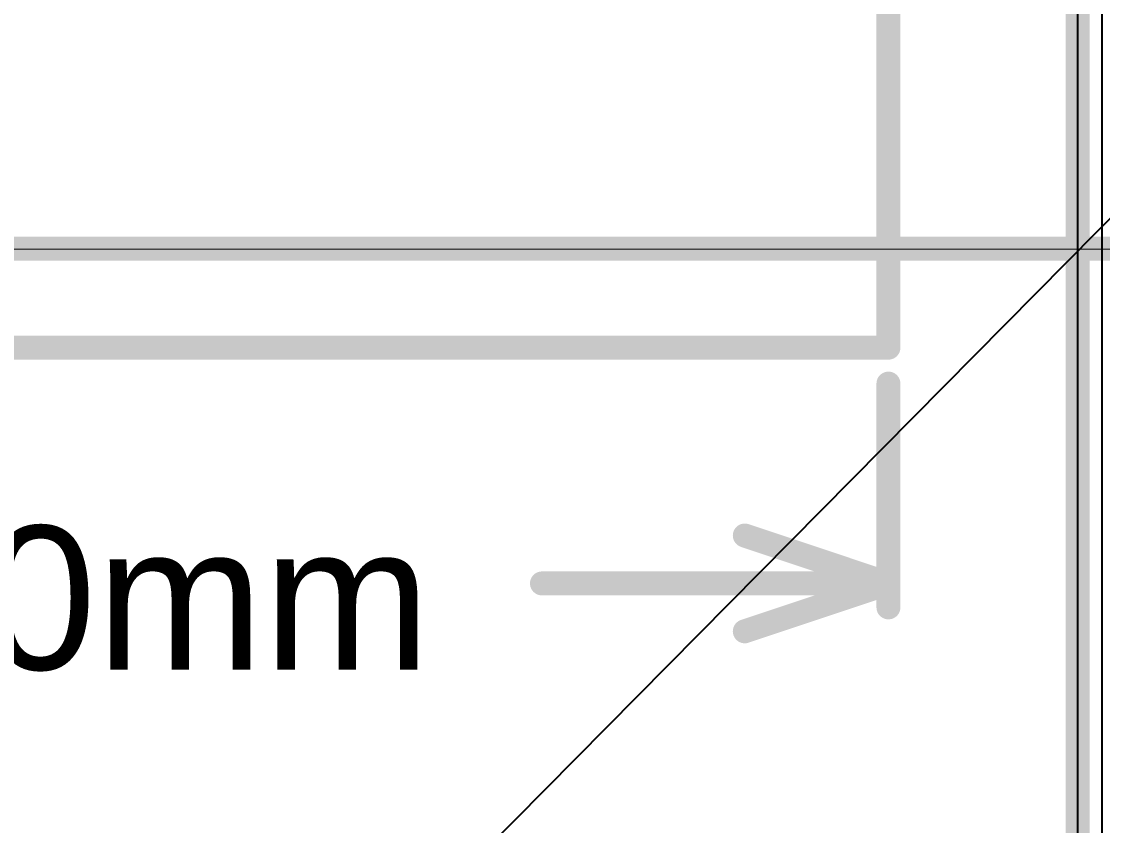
# Model space of a CAD drawing. Header units: inches. Extents: x -11 to 5433, y -4 to 5447.
# Drawn here: x 42.3 to 53.77, y 6.43 to 14.96 of the extents above; entities that cross this region are included whole.
import ezdxf

# ---------------------------------------------------------------- set-up
doc = ezdxf.new("R2010")
doc.units = ezdxf.units.IN
for name, color, linetype in [('Board_outline', 216, 'Continuous'), ('Bottom Solder', 6, 'Continuous'), ('Ground', 16, 'Continuous'), ('Mechanical 4', 56, 'Continuous'), ('Multi-Layer', 9, 'Continuous'), ('Power', 76, 'Continuous'), ('Top Layer', 1, 'Continuous')]:
    doc.layers.add(name, color=color, linetype=linetype)
doc.styles.add('Arial', font='', dxfattribs={"height": 0.2})
doc.styles.get('Arial').set_extended_font_data('Arial')

# ---------------------------------------------------------------- blocks, each defined once
blk = doc.blocks.new('VSON_10_EP_3_3__B_56')
at = {"layer": 'Bottom Solder'}
blk.add_line((0.415, 1.753), (5389.663, 5446.725), dxfattribs=at)

msp = doc.modelspace()

# ---------------------------------------------------------------- linework, layer by layer
at = {"layer": 'Board_outline'}
msp.add_lwpolyline([(53.505, 3.49, 0.254, 0.254, 0), (53.505, 20.49, 0.254, 0.254, 0)], format="xyseb", dxfattribs=at)
at = {"layer": 'Ground'}
msp.add_line((53.764, 3.49), (53.764, 20.49), dxfattribs=at)
at = {"layer": 'Mechanical 4'}
for points in [[(51.497, 11.5, 0.254, 0.254, 0), (51.497, 28.5, 0.254, 0.254, 0)], [(29.6, 12.55, 0.254, 0.254, 0), (56.4, 12.55, 0.254, 0.254, 0)], [(29.597, 12.545, 0.0127, 0.0127, 0), (56.397, 12.545, 0.0127, 0.0127, 0)], [(34.497, 11.5, 0.254, 0.254, 0), (51.497, 11.5, 0.254, 0.254, 0)], [(51.497, 8.746, 0.254, 0.254, 0), (51.497, 11.119, 0.254, 0.254, 0)], [(49.973, 9.508, 0.254, 0.254, 0), (51.497, 9, 0.254, 0.254, 0)], [(47.822, 9, 0.254, 0.254, 0), (51.497, 9, 0.254, 0.254, 0)], [(49.973, 8.492, 0.254, 0.254, 0), (51.497, 9, 0.254, 0.254, 0)]]:
    msp.add_lwpolyline(points, format="xyseb", dxfattribs=at)
for points in [[(51.434, 11.5, 0.127, 0.127, 1), (51.561, 11.5, 0.127, 0.127, 1)], [(51.434, 11.5, 0.127, 0.127, 1), (51.561, 11.5, 0.127, 0.127, 1)], [(51.434, 11.119, 0.127, 0.127, 1), (51.561, 11.119, 0.127, 0.127, 1)], [(49.91, 9.508, 0.127, 0.127, 1), (50.037, 9.508, 0.127, 0.127, 1)], [(47.758, 9, 0.127, 0.127, 1), (47.885, 9, 0.127, 0.127, 1)], [(51.434, 9, 0.127, 0.127, 1), (51.561, 9, 0.127, 0.127, 1)], [(51.434, 9, 0.127, 0.127, 1), (51.561, 9, 0.127, 0.127, 1)], [(51.434, 9, 0.127, 0.127, 1), (51.561, 9, 0.127, 0.127, 1)], [(51.434, 8.746, 0.127, 0.127, 1), (51.561, 8.746, 0.127, 0.127, 1)], [(49.91, 8.492, 0.127, 0.127, 1), (50.037, 8.492, 0.127, 0.127, 1)]]:
    msp.add_lwpolyline(points, format="xyseb", close=True, dxfattribs=at)
at = {"layer": 'Multi-Layer'}
msp.add_line((53.505, 20.49), (53.505, 3.49), dxfattribs=at)
at = {"layer": 'Power'}
msp.add_line((53.764, 3.49), (53.764, 20.49), dxfattribs=at)
at = {"layer": 'Top Layer'}
msp.add_line((53.764, 3.49), (53.764, 20.49), dxfattribs=at)

# ---------------------------------------------------------------- block references
msp.add_blockref('VSON_10_EP_3_3__B_56', (43.189, 0.768))

# ---------------------------------------------------------------- texts
at = {"layer": 'Mechanical 4', "style": 'Arial'}
msp.add_text('17.00mm', height=1.524, dxfattribs=at).set_placement((37.766, 8.086))

doc.saveas('drawing.dxf')
